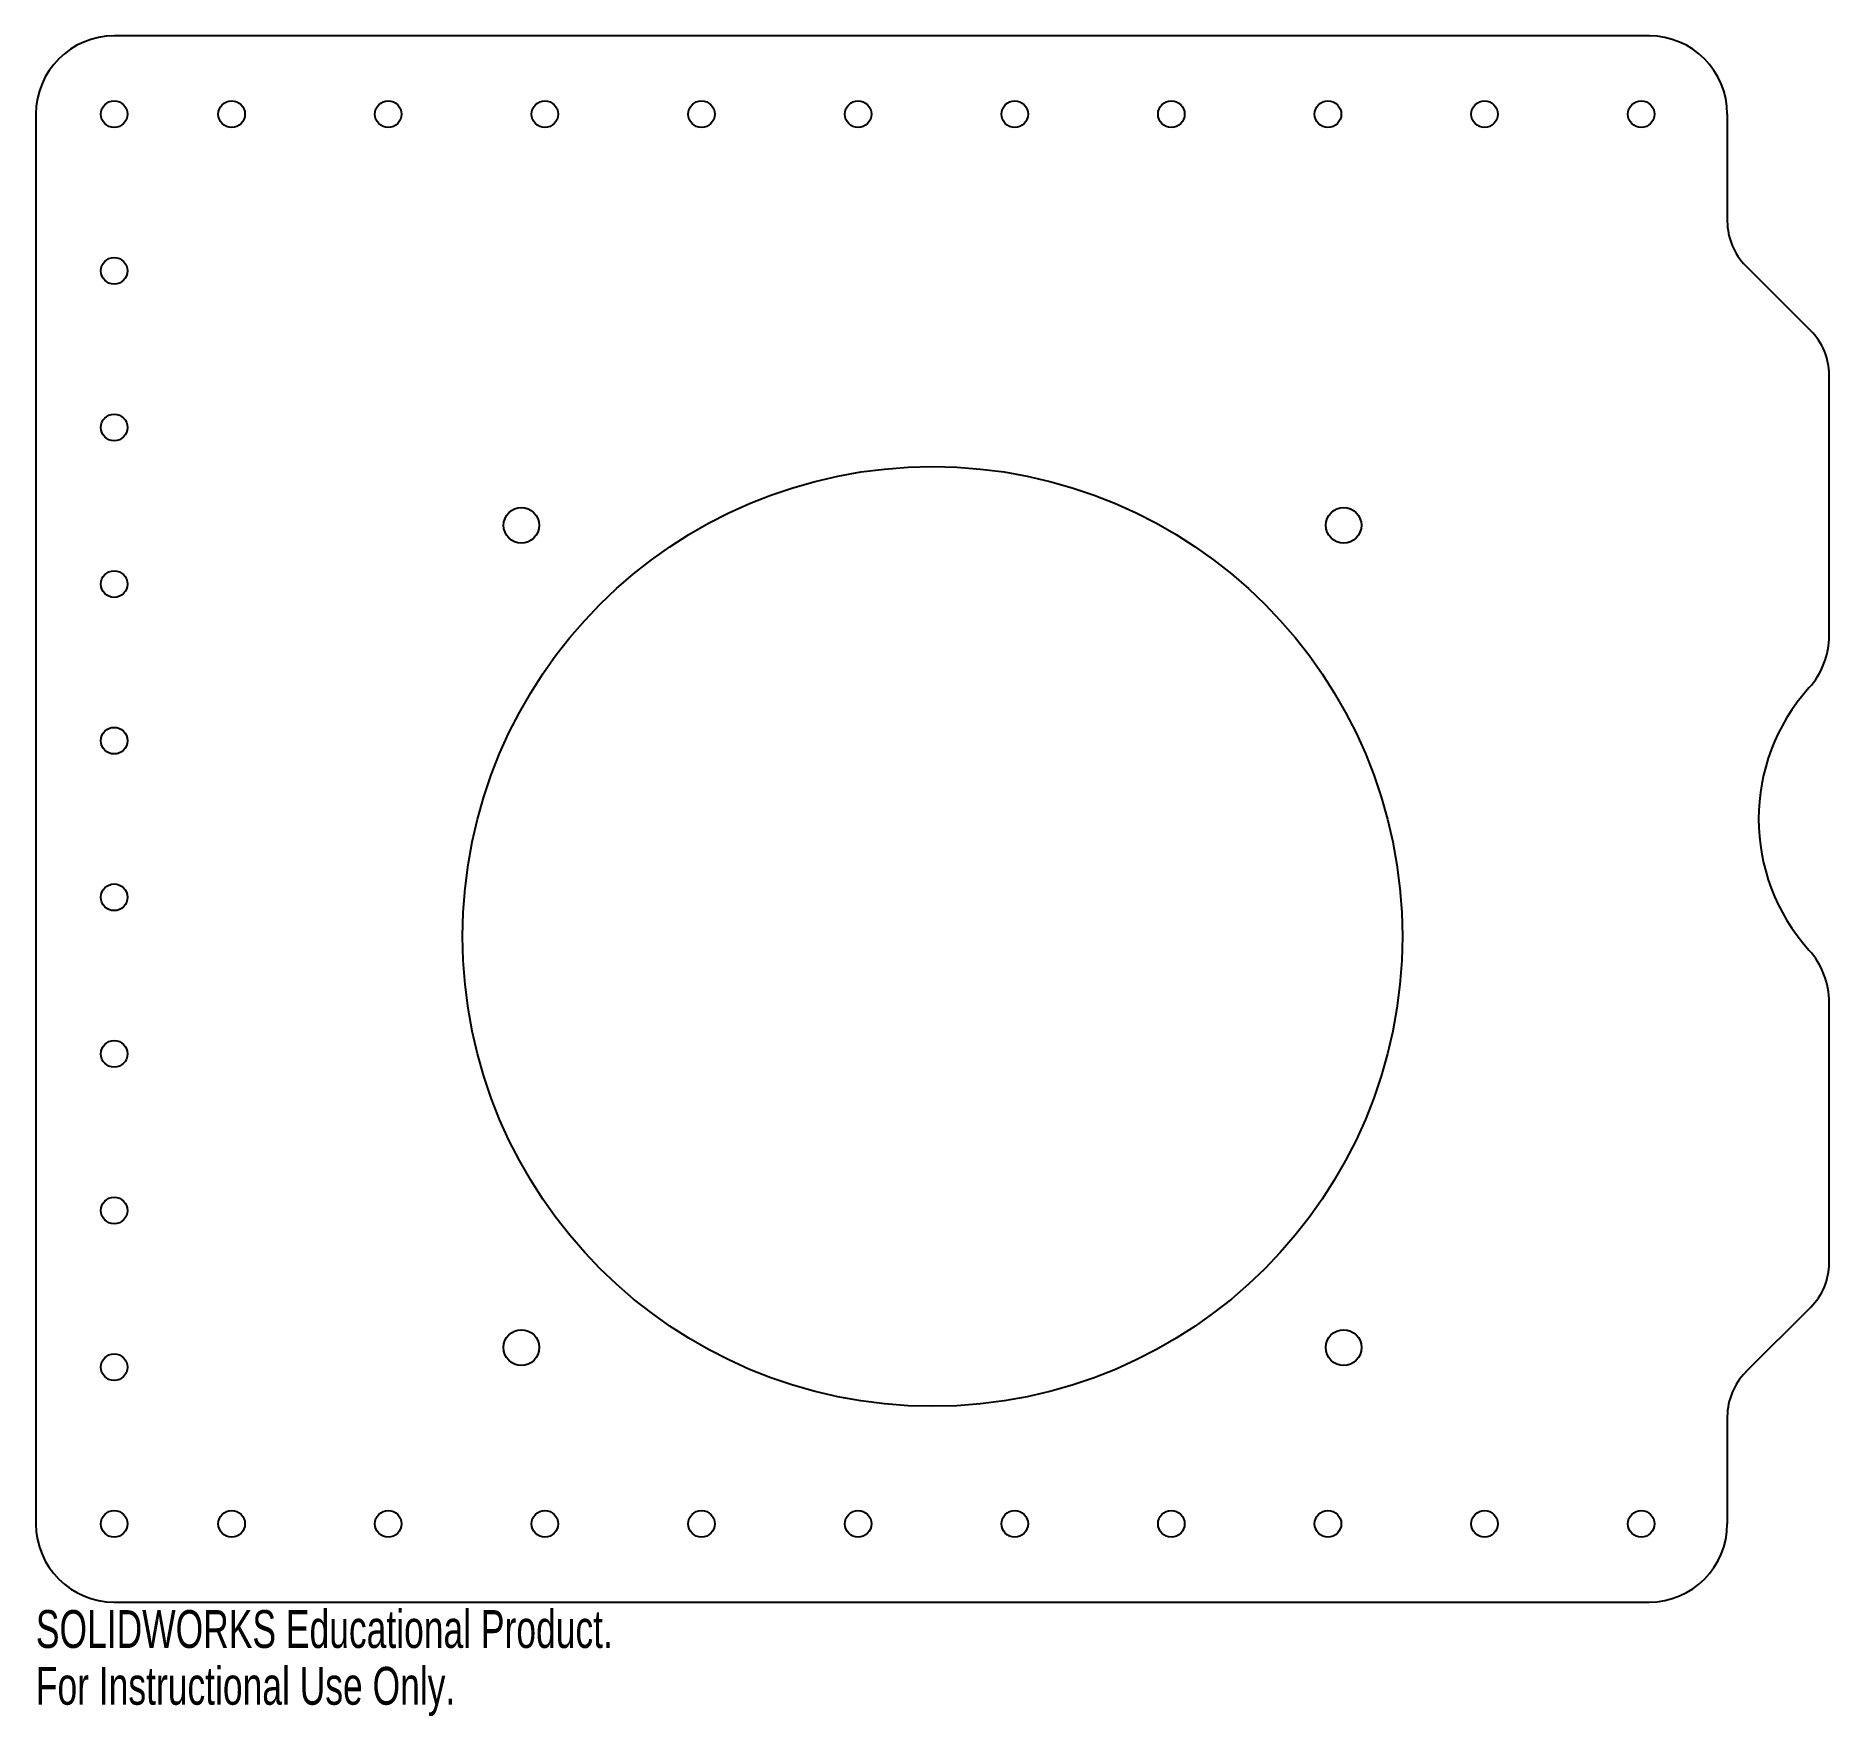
# Model space of a CAD drawing. Header units: millimetres. Extents: x -114 to 114, y -115 to 100.
import ezdxf

# ---------------------------------------------------------------- set-up
doc = ezdxf.new("R2010")
doc.units = ezdxf.units.MM
doc.styles.add('SLDTEXTSTYLE0', font='TXT', dxfattribs={"width": 0.7})

msp = doc.modelspace()

# ---------------------------------------------------------------- linework, layer by layer
at = {"color": 7, "linetype": 'Continuous', "lineweight": 25}
for p, q in [((91.5, 100), (-104.5, 100)), ((-114.5, 90), (-114.5, -90)), ((101.5, 90), (101.5, 76.31)), ((103.84, 70.66), (112.16, 62.34)), ((114.5, 23.43), (114.5, 56.69)), ((114.5, -56.69), (114.5, -23.43)), ((112.16, -62.34), (103.84, -70.66)), ((101.5, -76.31), (101.5, -90)), ((-104.5, -100), (91.5, -100))]:
    msp.add_line(p, q, dxfattribs=at)
for centre, radius in [((-104.5, 90), 1.7), ((-89.5, 90), 1.7), ((-69.5, 90), 1.7), ((-49.5, 90), 1.7), ((-29.5, 90), 1.7), ((-9.5, 90), 1.7), ((10.5, 90), 1.7), ((30.5, 90), 1.7), ((50.5, 90), 1.7), ((70.5, 90), 1.7), ((90.5, 90), 1.7), ((-104.5, 70), 1.7), ((-104.5, 50), 1.7), ((0, -15), 60), ((-52.5, 37.5), 2.27), ((52.5, 37.5), 2.27), ((-104.5, 30), 1.7), ((-104.5, 10), 1.7), ((-104.5, -10), 1.7), ((-104.5, -30), 1.7), ((-104.5, -50), 1.7), ((-52.5, -67.5), 2.28), ((52.5, -67.5), 2.28), ((-104.5, -70), 1.7), ((-104.5, -90), 1.7), ((-89.5, -90), 1.7), ((-69.5, -90), 1.7), ((-49.5, -90), 1.7), ((-29.5, -90), 1.7), ((-9.5, -90), 1.7), ((10.5, -90), 1.7), ((30.5, -90), 1.7), ((50.5, -90), 1.7), ((70.5, -90), 1.7), ((90.5, -90), 1.7)]:
    msp.add_circle(centre, radius, dxfattribs=at)
for centre, radius, start, end in [((-104.5, 90), 10, 90, 180), ((91.5, 90), 10, 0, 90), ((109.5, 76.31), 8, 180, 225), ((106.5, 56.69), 8, 0, 45), ((104.5, 23.43), 10, 317.9754, 0), ((130.5, 0), 25, 137.9754, 222.0246), ((104.5, -23.43), 10, 0, 42.0246), ((106.5, -56.69), 8, 315, 0), ((109.5, -76.31), 8, 135, 180), ((-104.5, -90), 10, 180, 270), ((91.5, -90), 10, 270, 0)]:
    msp.add_arc(centre, radius, start, end, dxfattribs=at)

# ---------------------------------------------------------------- texts
at = {"color": 7, "linetype": 'Continuous', "char_height": 4.8336, "attachment_point": 1, "style": 'SLDTEXTSTYLE0'}
for s, insert in [('SOLIDWORKS Educational Product.', (-114.5, -101.02)), ('For Instructional Use Only.', (-114.5, -108.27))]:
    msp.add_mtext(s, dxfattribs=dict(at, insert=insert))

doc.saveas('drawing.dxf')
